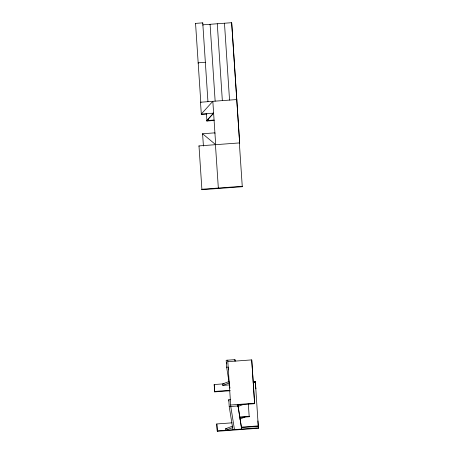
<?xml version="1.0" encoding="UTF-8"?>
<svg xmlns="http://www.w3.org/2000/svg" width="454" height="454" viewBox="0 0 454 454"><rect width="100%" height="100%" fill="white"/><g stroke="black" fill="none" stroke-linecap="round" stroke-linejoin="round"><path stroke-width="0.68" d="M206.831 114.09L201.343 114.493L201.275 114.05L212.835 101.316L215.695 144.673L202.575 133.76L203.426 146.029L203.352 145.581M206.871 120.565L214.072 120.038L214.14 120.48L206.945 121.014L206.871 120.565L213.618 113.137L201.275 114.05M213.618 113.137L206.865 120.537L206.939 121.002L208.29 119.527L206.939 121.002L206.417 113.67L206.491 114.136M228.924 381.553L222.681 383.919L222.778 385.395L229.321 384.913M222.778 385.395L229.645 382.796M237.856 406.529L243.089 404.542M239.86 419.031L245.092 417.044M225.632 428.752L232.505 426.147L232.601 427.623L225.734 430.227L225.632 428.752L226.943 428.655M200.747 102.212L200.816 102.655L195.549 23.387L202.751 22.853L202.819 23.296M231.676 22.7L239.672 143.351L231.676 22.7L202.881 24.822L202.949 25.271M205.344 62.266L198.148 62.8L198.216 63.242M201.343 114.499L200.492 102.229L236.744 99.557L236.812 99.999M239.417 143.373L239.349 142.925L242.277 186.725L201.917 189.704L198.988 145.904L239.599 142.908M235.144 361.044L234.922 359.647L226.177 360.289L226.631 367.19L229.548 385.384M227.817 361.656L251.726 359.891L254.654 403.691L237.607 404.945M226.631 367.19L228.175 367.076L228.623 369.874M230.053 390.758L214.714 391.887L214.186 384.544L223.987 383.823M253.236 381.666L255.33 381.513L255.852 388.851L255.784 388.408M254.002 382.058L255.398 381.956M253.247 382.699L255.352 382.546L255.426 382.989M214.64 391.444L229.979 390.309M232.93 429.7L229.23 406.602L228.776 399.702L230.32 399.588M230.677 405.008L254.581 403.243L254.654 403.691M229.23 406.602L237.975 405.955L241.676 429.053L237.879 404.48L237.975 405.955M239.536 417.005L249.138 416.301L249.206 416.744L239.61 417.453M257.923 420.926L258.451 428.264L217.313 431.3L216.785 423.957L232.125 422.827M241.335 427.146L258.212 425.897L258.281 426.34L241.409 427.589M217.239 430.857L258.377 427.821L258.451 428.264M242.277 186.725L242.203 186.282L201.843 189.261L201.917 189.704M210.151 24.737L210.077 24.295L215.145 101.146M214.986 133.294L214.918 132.846L202.575 133.76L202.643 134.202M195.549 23.387L195.623 23.829M218.368 188.489L215.44 144.69M200.492 102.229L200.566 102.672M198.988 145.904L199.056 146.347M226.518 362.388L226.739 363.79M229.775 386.785L229.996 388.187M234.474 429.586L230.774 406.489L227.721 360.175M228.776 399.702L229.003 401.103M214.186 384.544L214.714 391.887M216.785 423.957L217.313 431.3M255.33 381.513L258.377 427.821M251.726 359.891L254.581 403.243M224.475 23.233L229.542 100.084M248.304 403.714L249.206 416.744M217.279 23.761L222.341 100.618M234.922 359.647L235.019 361.123M202.751 22.853L207.943 101.679"/></g></svg>
